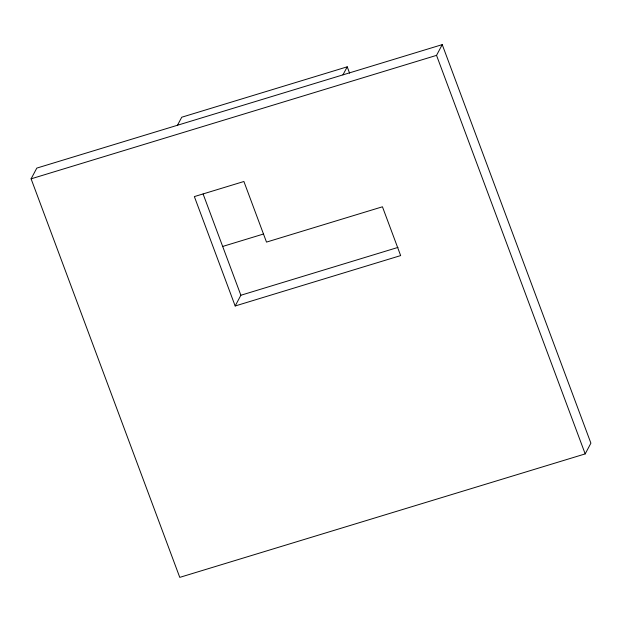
<?xml version="1.0" encoding="UTF-8"?>
<svg xmlns="http://www.w3.org/2000/svg" width="622" height="622" viewBox="0 0 622 622"><rect width="100%" height="100%" fill="white"/><g stroke="black" fill="none" stroke-linecap="round" stroke-linejoin="round"><path stroke-width="0.93" d="M31.1 178.833L36.807 168.095L442.234 44.628L590.9 443.167L585.193 453.904L179.766 577.371L31.1 178.833L436.535 55.366L442.234 44.628M177.464 125.263L181.748 117.216L347.231 66.818L349.587 73.147M342.947 74.865L347.231 66.818M235.17 305.985L400.654 255.588L382.444 206.792L266.504 242.098L243.902 181.5L194.359 196.591L235.17 305.985L240.877 295.248L397.987 247.408M222.668 246.452L263.58 233.996M436.535 55.366L585.193 453.904M203.106 193.994L240.877 295.248"/></g></svg>
